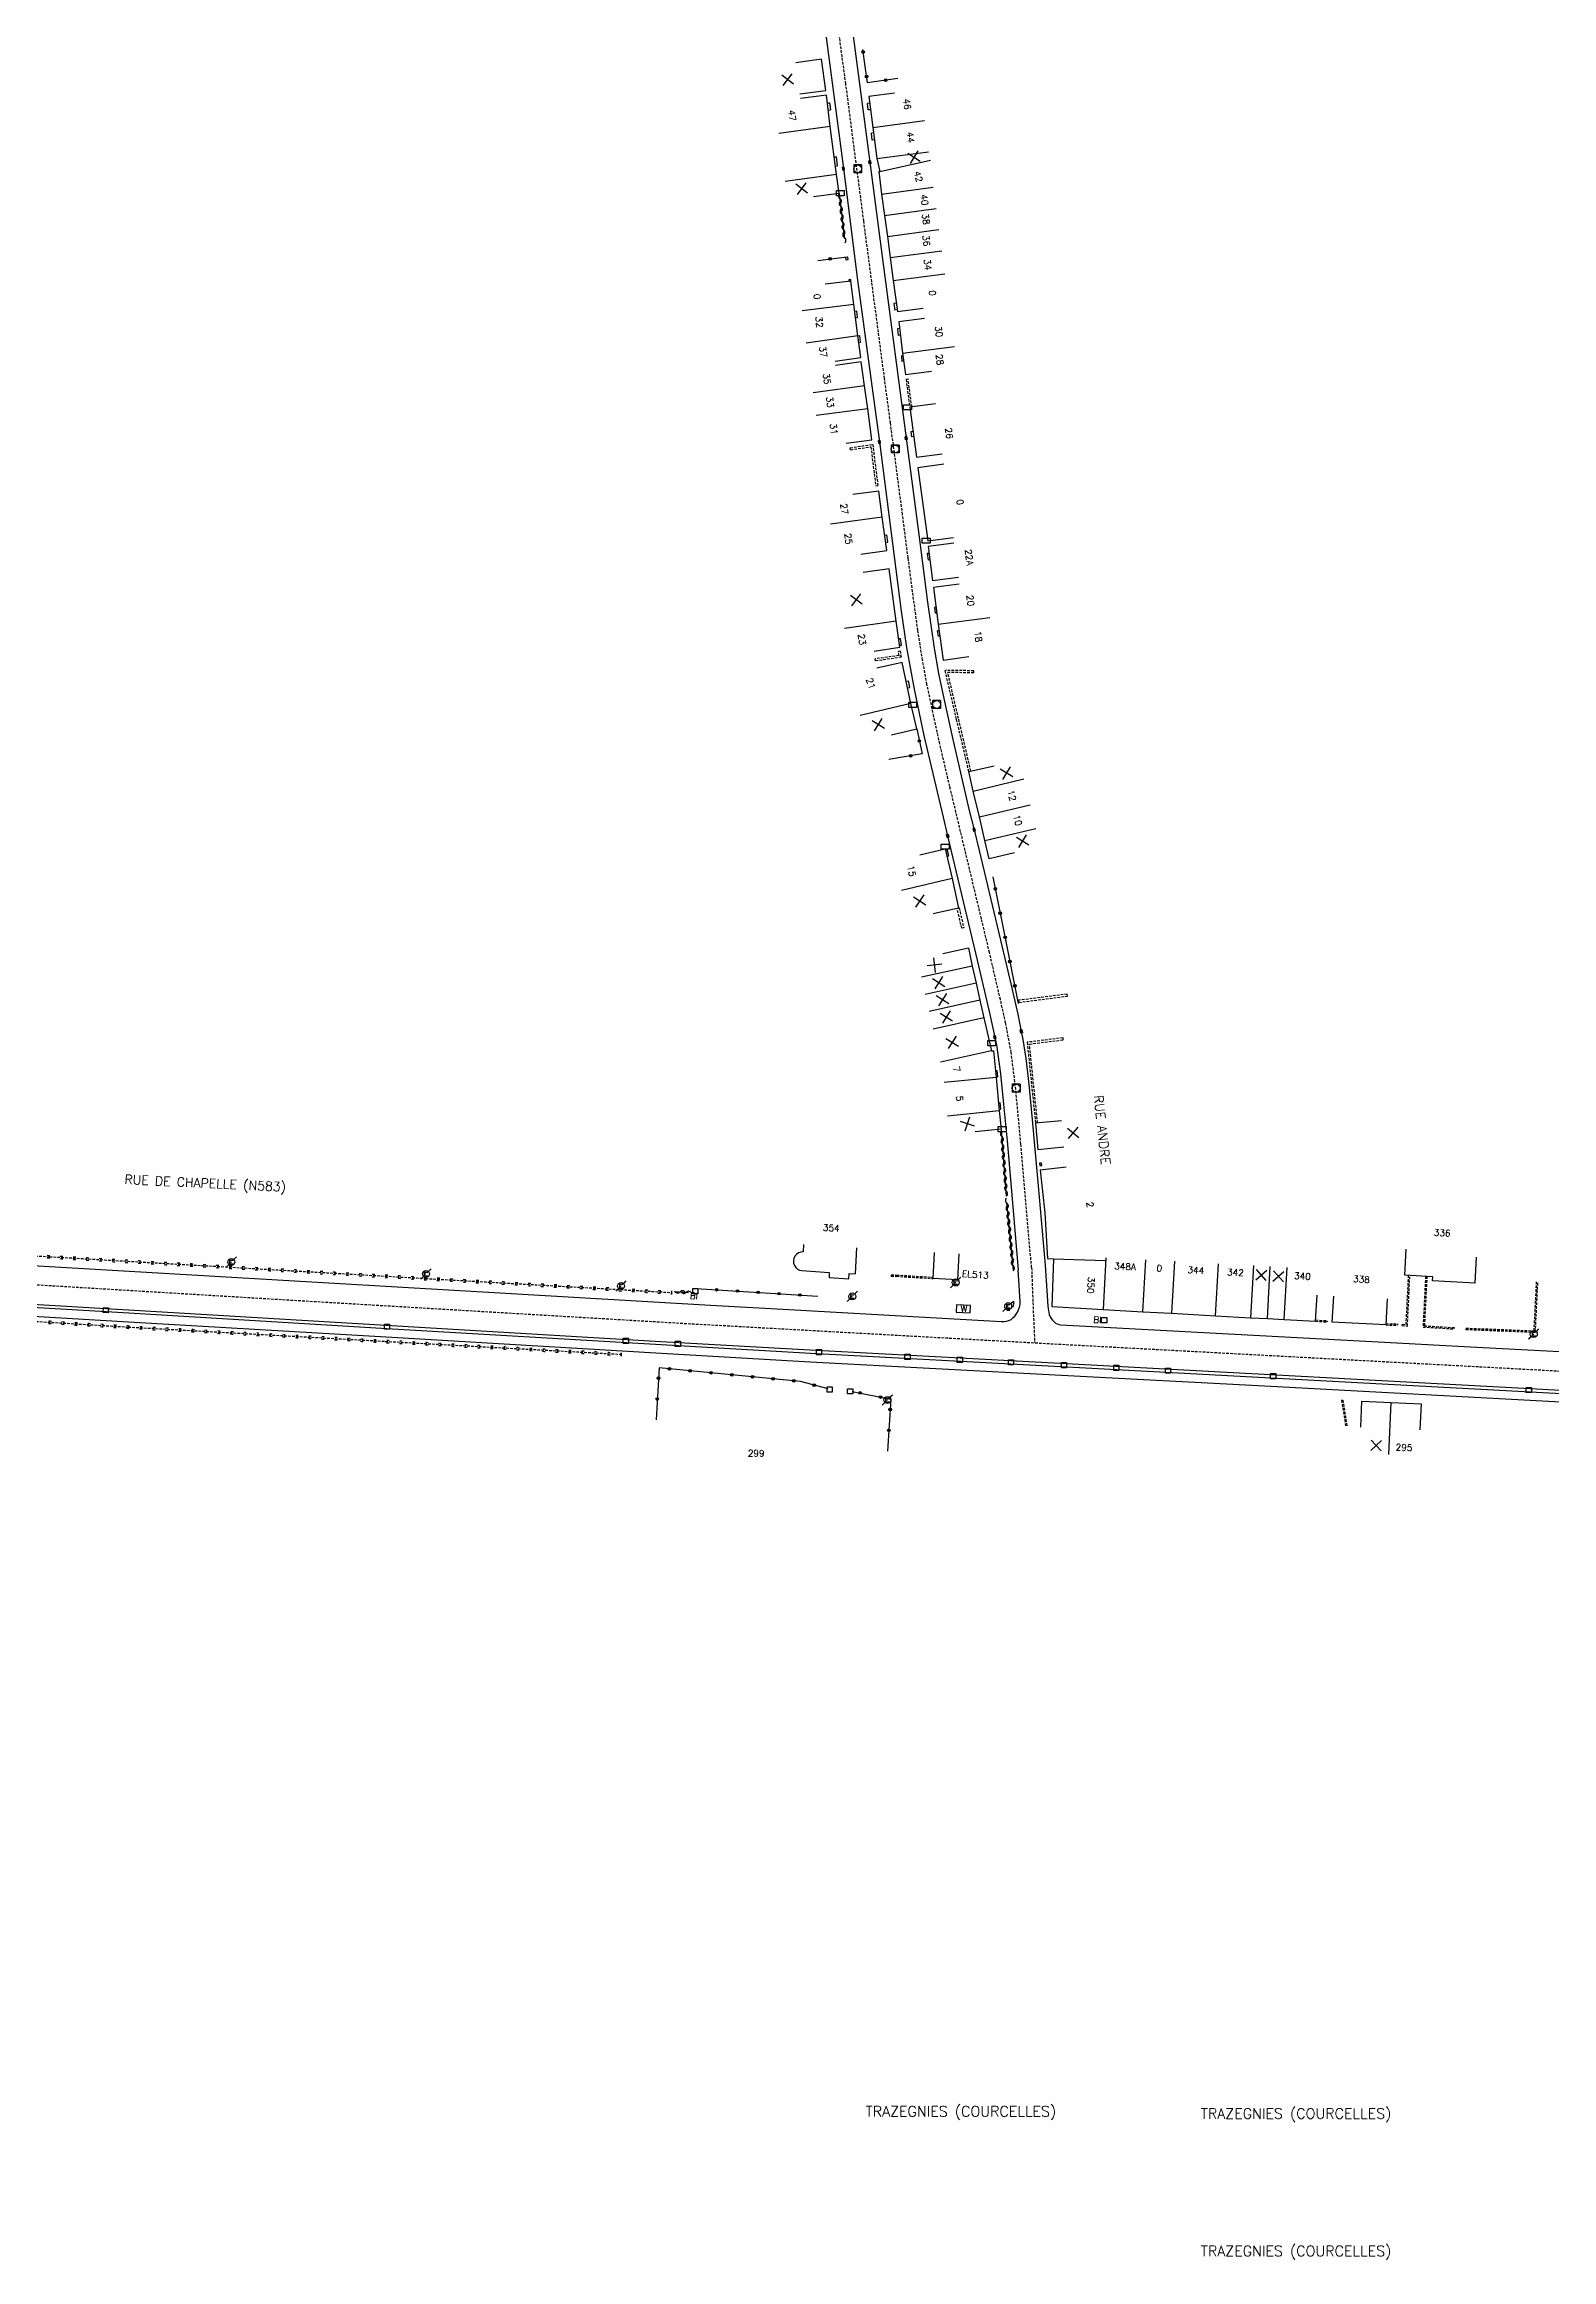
# Model space of a CAD drawing. Header units: millimetres. Extents: x 145000 to 146001, y 128000 to 129000.
# Drawn here: x 145291.9 to 145581.4, y 128235 to 128660.5 of the extents above; entities that cross this region are included whole.
import ezdxf
from ezdxf.enums import TextEntityAlignment as Align

# ---------------------------------------------------------------- set-up
doc = ezdxf.new("R2010")
doc.units = ezdxf.units.MM
doc.linetypes.add('DASHED', pattern=[0.75, 0.5, -0.25])
doc.layers.get('0').update_dxf_attribs({"linetype": 'CONTINUOUS'})
for name, color, linetype in [('W0001', 6, 'DASHED'), ('W0008', 7, 'CONTINUOUS'), ('W0100', 7, 'CONTINUOUS'), ('W0105', 7, 'CONTINUOUS'), ('W0112', 1, 'DASHED'), ('W0220', 5, 'DASHED'), ('W0310', 3, 'CONTINUOUS'), ('W0322', 7, 'CONTINUOUS'), ('W0400', 7, 'CONTINUOUS'), ('W0420', 7, 'CONTINUOUS'), ('W0471', 7, 'CONTINUOUS'), ('W0980', 7, 'CONTINUOUS'), ('W0984', 7, 'CONTINUOUS'), ('W0989', 7, 'CONTINUOUS'), ('W0991', 7, 'CONTINUOUS'), ('W1102', 7, 'CONTINUOUS'), ('W1471', 7, 'CONTINUOUS')]:
    doc.layers.add(name, color=color, linetype=linetype)
doc.styles.get("Standard").update_dxf_attribs({"font": 'romans.shx', "width": 0.85})

# ---------------------------------------------------------------- blocks, each defined once
blk = doc.blocks.new('T471')
for p, q in [((-0.333334, 0.333334), (-0.333334, -0.333334)), ((-0.333334, 0.333334), (0.333334, 0.333334)), ((-0.333334, 0), (0, 0)), ((0.500001, 0.500001), (1.000002, 1.000002)), ((-0.500001, -0.500001), (-1.000002, -1.000002)), ((-0.333334, -0.333334), (0.333334, -0.333334))]:
    blk.add_line(p, q)
blk.add_ellipse((0, 0), major_axis=(0.471405, 0.471405), ratio=1, start_param=5.4977871438, end_param=11.780972451)
blk = doc.blocks.new('t112o')
at = {"color": 0, "linetype": 'Continuous'}
for p, q in [((-0.5, 0.5), (0.5, 0.5)), ((-0.5, -0.5), (-0.5, 0.5)), ((0.5, 0.5), (0.5, -0.5)), ((0.5, -0.5), (-0.5, -0.5))]:
    blk.add_line(p, q, dxfattribs=at)
blk = doc.blocks.new('t322o')
at = {"color": 0, "linetype": 'Continuous'}
for radius in [0.25, 0.15]:
    blk.add_circle((0, 0), radius, dxfattribs=at)
blk = doc.blocks.new('t310o')
at = {"color": 0, "linetype": 'Continuous'}
for centre, start, end in [((-0.5, 0.38), 216.8699, 323.1304), ((0.5, -0.37), 36.8699, 143.1303)]:
    blk.add_arc(centre, 0.625, start, end, dxfattribs=at)
blk = doc.blocks.new('t991o')
at = {"color": 0, "linetype": 'Continuous'}
for p, q in [((-1, 1), (1, -1)), ((-1, -1), (1, 1))]:
    blk.add_line(p, q, dxfattribs=at)
blk = doc.blocks.new('T400')
for p, q in [((-0.15, 0.3), (0.15, 0.3)), ((-0.15, -0.25), (-0.15, 0.3)), ((-0.15, 0.15), (0.15, 0.15)), ((-0.15, 0), (0.15, 0)), ((0.15, 0.3), (0.15, -0.25)), ((-0.15, -0.15), (0.15, -0.15)), ((-0.15, -0.25), (-0.15, -0.3)), ((-0.15, -0.3), (0.15, -0.3)), ((0.15, -0.3), (0.15, -0.25))]:
    blk.add_line(p, q)
blk = doc.blocks.new('T420')
for p, q in [((0.75, 0.75), (-0.75, 0.75)), ((-0.75, 0.75), (-0.75, -0.75)), ((0.75, 0.75), (0.75, -0.75)), ((0.75, -0.75), (-0.75, -0.75))]:
    blk.add_line(p, q)
blk.add_ellipse((0, 0), major_axis=(-0.53, 0.53), ratio=1, start_param=3.926991, end_param=10.210176)
blk = doc.blocks.new('T1471')
at = {"color": 0, "linetype": 'Continuous', "flags": 128}
blk.add_lwpolyline([(-0.75, -0.5), (-0.75, 0.5), (0.75, 0.5), (0.75, -0.5), (-0.75, -0.5)], dxfattribs=at)

msp = doc.modelspace()

# ---------------------------------------------------------------- linework, layer by layer
at = {"layer": 'W0001'}
msp.add_lwpolyline([(145481.48, 128425.59), (145479.42, 128449.3), (145478.45, 128459.79), (145477.57, 128466.91), (145476.5, 128472.56), (145475.49, 128477.04), (145473.4, 128486.08), (145471.85, 128492.58), (145465.77, 128517.99), (145463.86, 128526.17), (145462.7, 128531.45), (145461.39, 128537.61), (145460.54, 128542.25), (145459.63, 128547.96), (145457.77, 128561.9), (145456.7, 128570.21), (145454.38, 128587.8), (145453.24, 128596.34), (145449.25, 128626.6), (145445.8, 128652.94), (145443.55, 128669.67)], dxfattribs=at)
at = {"layer": 'W0001', "flags": 128}
for points in [[(145000, 128439.55), (145124.02, 128431.98), (145141.35, 128431.27), (145338.76, 128419.37), (145415.07, 128414.85), (145487.03, 128410.86), (145592.93, 128405.18), (145656.2, 128401.76), (145733.6, 128398.65), (145752.51, 128397.95), (145780.87, 128396.45), (145800.4, 128395.42), (145826.87, 128394.02), (145839.65, 128393.27)], [(145481.48, 128425.59), (145481.82, 128416.78), (145482.08, 128411.13), (145482.08, 128411.13)]]:
    msp.add_lwpolyline(points, dxfattribs=at)
at = {"layer": 'W0008'}
for points in [[(145446.19, 128669.96), (145449.11, 128647.58), (145450.4, 128637.86), (145452.98, 128618.28), (145457.39, 128584.88), (145459.9, 128565.85), (145461.49, 128553.41), (145462.75, 128544.56), (145463.58, 128539.71), (145464.61, 128534.87), (145466.34, 128527), (145469.46, 128513.64), (145470.44, 128509.67), (145471.39, 128505.68), (145475.21, 128489.79), (145477.48, 128480.08), (145478.82, 128474.26), (145479.51, 128470.95), (145479.82, 128469.37), (145480.4, 128465.74), (145480.98, 128460.79), (145481.6, 128453.99), (145482.12, 128448.31), (145482.75, 128441.26), (145484.07, 128426.04)], [(145441.58, 128665.24), (145445.33, 128636.66), (145448.08, 128615.22), (145450.98, 128593.53), (145452.25, 128584.16), (145454.41, 128567.66), (145456.43, 128551.63), (145457.49, 128544.64), (145458.93, 128536.7), (145460.81, 128527.79), (145464.48, 128512.06), (145465.36, 128508.48), (145471.06, 128484.64), (145473.34, 128474.76), (145474.42, 128469.85), (145474.73, 128468.34), (145475.51, 128462.76), (145476.12, 128456.95), (145476.77, 128449.9), (145477.53, 128441.04), (145478.89, 128425.14)]]:
    msp.add_lwpolyline(points, dxfattribs=at)
at = {"layer": 'W0008', "flags": 128}
for points in [[(145000, 128443.59), (145006.58, 128443.22), (145062.77, 128440.08), (145078.22, 128438.97), (145097.28, 128437.62), (145117.98, 128436.12), (145128.83, 128435.43), (145217.32, 128430.25), (145292.85, 128425.78), (145369.47, 128421.3), (145419.85, 128418.35), (145436.03, 128417.45), (145475.71, 128415.22, 0.1465), (145477.54, 128415.61, 0.1308), (145478.75, 128417.02, 0.1469), (145479.31, 128419.04), (145478.89, 128425.14), (145478.89, 128425.14)], [(145730.17, 128389.89, 0.0465), (145729.73, 128391.61, 0.1306), (145728.62, 128393.22, 0.0892), (145726.81, 128394.03), (145712.15, 128394.88), (145658.09, 128397.89), (145636.62, 128399.08), (145584.34, 128401.89), (145486.95, 128407.14), (145438.96, 128409.71), (145410.29, 128411.35), (145357.47, 128414.48), (145308.05, 128417.43), (145195.13, 128424.09), (145150.18, 128426.72, 0.2063), (145147.55, 128425.31, 0.0953), (145145.78, 128422.92, 0.0891), (145145.12, 128419.28, 0.0232), (145145.09, 128415.29, 0.0222), (145145.78, 128408.45), (145145.78, 128408.45)], [(145484.07, 128426.04), (145484.62, 128418.15, 0.0621), (145484.89, 128416.54, 0.1337), (145485.79, 128415.15, 0.1642), (145487.11, 128414.57), (145516.96, 128412.99), (145549.24, 128411.27), (145564.53, 128410.44), (145621.98, 128407.39), (145654.31, 128405.63), (145674.81, 128404.47), (145720.09, 128402.51, 0.0038), (145724.72, 128402.17, 0.1271), (145729.11, 128402.96, 0.1287), (145731.06, 128404.63, 0.1231), (145731.87, 128407.33), (145733.28, 128424.48), (145733.28, 128424.48)]]:
    msp.add_lwpolyline(points, format="xyb", dxfattribs=at)
for points in [[(145729.73, 128391.61), (145711.79, 128392.6), (145658.13, 128395.65), (145636.22, 128396.86), (145584.34, 128399.66), (145527.44, 128402.74), (145487.24, 128404.86), (145438.96, 128407.41), (145410.42, 128409.09), (145357.5, 128412.23), (145308.03, 128415.12), (145194.87, 128421.81), (145146.89, 128424.66), (145146.89, 128424.66)], [(145148.9, 128426.3), (145195.02, 128423.57), (145308.08, 128416.88), (145357.66, 128413.9), (145410.37, 128410.81), (145439.05, 128409.16), (145487.07, 128406.58), (145584.41, 128401.35), (145636.42, 128398.59), (145658.11, 128397.38), (145728.62, 128393.22), (145728.62, 128393.22)]]:
    msp.add_lwpolyline(points, dxfattribs=at)
at = {"layer": 'W0100'}
for points in [[(145437, 128651.02), (145441.95, 128651.68), (145441.16, 128657.64), (145436.2, 128656.98)], [(145439.58, 128631.28), (145444.53, 128631.96), (145444.04, 128635.53), (145442.83, 128644.71), (145442.07, 128650.74), (145437.11, 128650.12)], [(145455.18, 128651.15), (145450.22, 128650.5), (145450.99, 128644.57), (145451.79, 128638.56), (145452.34, 128636.08), (145452.12, 128636.09), (145452.69, 128631.77), (145453.23, 128627.66), (145453.78, 128623.62), (145454.31, 128619.56), (145454.89, 128615.16), (145455.7, 128609.19), (145460.65, 128609.86)], [(145443.74, 128599.66), (145448.69, 128600.37), (145448.1, 128604.52), (145447.36, 128610.55), (145446.8, 128615.05), (145441.84, 128614.44)], [(145460.94, 128607.85), (145455.98, 128607.23), (145456.72, 128601.22), (145457.29, 128597.09), (145462.24, 128597.76)], [(145445.86, 128583.89), (145450.82, 128584.55), (145450.01, 128590.54), (145449.42, 128594.93), (145448.78, 128599.55), (145443.83, 128598.86)], [(145463.05, 128591.46), (145458.09, 128590.81), (145459.35, 128581.23), (145464.3, 128581.88)], [(145464.61, 128579.87), (145459.65, 128579.2), (145461.54, 128565.13), (145466.5, 128565.79)], [(145448.71, 128562.6), (145453.67, 128563.27), (145452.8, 128569.72), (145452.13, 128574.71), (145447.17, 128574.04)], [(145466.58, 128564.72), (145461.62, 128564.08), (145462.47, 128557.53), (145467.43, 128558.17)], [(145451.26, 128543.98), (145456.21, 128544.71), (145455.46, 128549.76), (145454.12, 128559.77), (145449.17, 128559.1)], [(145467.6, 128556.84), (145462.64, 128556.19), (145463.57, 128549.13), (145464.5, 128542.26), (145469.46, 128542.93)], [(145454.57, 128527.88), (145459.43, 128529.03), (145458.29, 128533.89), (145456.65, 128541.76), (145451.75, 128540.73)], [(145478.22, 128505.24), (145473.35, 128504.11), (145472.53, 128507.63), (145471.47, 128512.15), (145470.29, 128517.1), (145469.43, 128520.84), (145474.3, 128521.97)], [(145459.99, 128504.86), (145464.86, 128506.03), (145466.23, 128500.3), (145467.44, 128494.58), (145462.55, 128493.54)], [(145464.45, 128485.89), (145469.34, 128486.96), (145470.1, 128483.47), (145470.83, 128480.23), (145471.57, 128476.96), (145472.34, 128473.52), (145473.76, 128467.21), (145474.15, 128467.22), (145474.65, 128462.1), (145475.28, 128455.66), (145475.62, 128452.17), (145470.65, 128451.68)], [(145487.22, 128453.78), (145482.24, 128453.32), (145482.71, 128448.28), (145487.69, 128448.74)], [(145488.13, 128444.86), (145483.16, 128444.32), (145484.04, 128436.1), (145484.55, 128427.3), (145485.67, 128427.29), (145485.34, 128418.12)]]:
    msp.add_lwpolyline(points, dxfattribs=at)
at = {"layer": 'W0100', "flags": 128}
msp.add_lwpolyline([(145437.7, 128430), (145437.61, 128428.61, 0.565), (145435.94, 128425.95, 0.2474), (145437.36, 128425.01), (145442.62, 128424.65), (145442.61, 128423.65), (145446.38, 128423.42), (145446.44, 128424.46), (145447.65, 128424.39), (145447.9, 128429.39), (145447.9, 128429.39)], format="xyb", dxfattribs=at)
for points in [[(145467.52, 128428.2), (145467.23, 128423.21), (145462.55, 128423.48), (145462.84, 128428.47), (145462.84, 128428.47)], [(145566.89, 128427.59), (145566.63, 128422.6), (145558.49, 128423.01), (145558.54, 128423.83), (145553.15, 128424.11), (145553.41, 128429.1), (145553.41, 128429.1)], [(145485.34, 128418.12), (145495.2, 128417.5), (145502.83, 128417.11), (145508.34, 128416.82), (145516.79, 128416.34), (145523.53, 128415.96), (145526.76, 128415.78), (145530, 128415.63), (145536.03, 128415.28), (145536.3, 128420.27), (145536.3, 128420.27)], [(145549.78, 128419.55), (145549.5, 128414.56), (145539.24, 128415.12), (145539.51, 128420.12), (145539.51, 128420.12)], [(145467.01, 128417.02), (145469.69, 128416.9), (145469.74, 128418.32), (145467.06, 128418.45), (145467.01, 128417.02), (145467.01, 128417.02)], [(145476.7, 128417.38), (145477.23, 128417.35), (145477.27, 128417.66), (145476.73, 128417.68), (145476.7, 128417.38), (145476.7, 128417.38)], [(145544.7, 128394.9), (145544.92, 128399.9), (145550.54, 128399.66), (145556.27, 128399.39), (145556.05, 128394.39), (145556.05, 128394.39)]]:
    msp.add_lwpolyline(points, dxfattribs=at)
at = {"layer": 'W0105'}
for p, q in [((145442.26, 128649.25), (145442.67, 128649.3)), ((145442.43, 128647.89), (145442.85, 128647.94)), ((145442.67, 128649.3), (145442.85, 128647.94)), ((145450.39, 128649.21), (145449.98, 128649.16)), ((145450.12, 128647.91), (145449.98, 128649.16)), ((145450.55, 128647.96), (145450.12, 128647.91)), ((145451.13, 128643.5), (145450.74, 128643.45)), ((145450.89, 128642.1), (145450.74, 128643.45)), ((145451.31, 128642.15), (145450.89, 128642.1)), ((145443.6, 128638.88), (145443.99, 128638.94)), ((145443.83, 128637.13), (145444.2, 128637.18)), ((145444.2, 128637.18), (145443.99, 128638.94)), ((145447.51, 128609.27), (145447.92, 128609.32)), ((145447.67, 128608), (145448.08, 128608.05)), ((145448.08, 128608.05), (145447.92, 128609.32)), ((145455.48, 128610.79), (145455.05, 128610.73)), ((145455.05, 128610.73), (145455.24, 128609.45)), ((145455.65, 128609.5), (145455.24, 128609.45)), ((145448.1, 128604.52), (145448.49, 128604.58)), ((145448.28, 128603.26), (145448.64, 128603.31)), ((145448.64, 128603.31), (145448.49, 128604.58)), ((145456.14, 128605.93), (145455.7, 128605.88)), ((145455.7, 128605.88), (145455.86, 128604.62)), ((145456.3, 128604.67), (145455.86, 128604.62)), ((145456.79, 128600.7), (145456.47, 128600.66)), ((145456.47, 128600.66), (145456.57, 128599.59)), ((145456.94, 128599.64), (145456.57, 128599.59)), ((145458.7, 128586.16), (145458.32, 128586.11)), ((145458.32, 128586.11), (145458.43, 128585.12)), ((145458.83, 128585.17), (145458.43, 128585.12)), ((145453.27, 128566.24), (145453.71, 128566.3)), ((145453.45, 128564.86), (145453.87, 128564.91)), ((145453.87, 128564.91), (145453.71, 128566.3)), ((145461.79, 128562.75), (145461.41, 128562.7)), ((145461.41, 128562.7), (145461.65, 128561.47)), ((145461.95, 128561.51), (145461.65, 128561.47)), ((145463.13, 128552.46), (145462.9, 128552.43)), ((145463.01, 128551.24), (145462.9, 128552.43)), ((145463.29, 128551.28), (145463.01, 128551.24)), ((145463.74, 128547.9), (145463.44, 128547.86)), ((145463.6, 128546.82), (145463.44, 128547.86)), ((145455.96, 128546.37), (145456.32, 128546.42)), ((145456.15, 128545.09), (145456.49, 128545.13)), ((145456.49, 128545.13), (145456.32, 128546.42)), ((145463.88, 128546.86), (145463.6, 128546.82)), ((145457.39, 128538.18), (145457.83, 128538.27)), ((145457.66, 128536.92), (145458.1, 128537.01)), ((145458.1, 128537.01), (145457.83, 128538.27)), ((145464.91, 128505.81), (145465.28, 128505.9)), ((145465.61, 128504.67), (145465.28, 128505.9)), ((145465.2, 128504.57), (145465.61, 128504.67)), ((145474.52, 128463.41), (145474.85, 128463.44)), ((145474.97, 128462.24), (145474.85, 128463.44)), ((145474.64, 128462.2), (145474.97, 128462.24)), ((145475.12, 128457.25), (145475.44, 128457.28)), ((145475.25, 128455.94), (145475.58, 128455.98)), ((145475.58, 128455.98), (145475.44, 128457.28))]:
    msp.add_line(p, q, dxfattribs=at)
at = {"layer": 'W0112'}
for p, q in [((145446.17, 128619.63), (145445.77, 128619.58)), ((145446.23, 128619.16), (145446.17, 128619.63)), ((145446.77, 128615.32), (145446.38, 128615.28)), ((145446.8, 128615.05), (145446.77, 128615.32)), ((145457.37, 128596.13), (145458.09, 128590.81)), ((145446.64, 128583.04), (145450.97, 128583.67)), ((145446.7, 128582.65), (145446.64, 128583.04)), ((145446.7, 128582.65), (145450.62, 128583.21)), ((145450.62, 128583.21), (145451.55, 128575.75)), ((145450.97, 128583.67), (145451.95, 128575.8)), ((145451.55, 128575.75), (145451.95, 128575.8)), ((145456.29, 128543.95), (145455.9, 128543.89)), ((145456.02, 128543.13), (145455.9, 128543.89)), ((145456.47, 128542.8), (145456.29, 128543.95)), ((145456.02, 128543.13), (145451.46, 128542.49)), ((145451.52, 128542.09), (145451.46, 128542.49)), ((145456.47, 128542.8), (145451.52, 128542.09)), ((145464.87, 128540.26), (145465.06, 128540.29)), ((145470.37, 128540.2), (145465.06, 128540.29)), ((145470.36, 128539.8), (145465.37, 128539.88)), ((145470.36, 128539.8), (145470.37, 128540.2)), ((145468.06, 128490.76), (145467.2, 128494.53)), ((145467.43, 128494.64), (145467.58, 128494.67)), ((145467.58, 128494.67), (145468.45, 128490.85)), ((145468.45, 128490.85), (145468.06, 128490.76)), ((145479.03, 128476.52), (145488.36, 128477.71)), ((145488.36, 128477.71), (145488.31, 128478.11)), ((145487.53, 128469.71), (145480.64, 128468.85)), ((145480.64, 128468.85), (145482.24, 128453.32)), ((145482.64, 128453.36), (145481.07, 128468.51)), ((145483, 128445.62), (145483.04, 128445.16)), ((145483.04, 128445.16), (145483.44, 128445.21)), ((145454.54, 128423.96), (145454.56, 128424.2)), ((145454.56, 128424.2), (145455.55, 128424.15)), ((145454.54, 128423.96), (145455.54, 128423.9)), ((145455.54, 128423.9), (145462.55, 128423.48)), ((145455.55, 128424.15), (145462.56, 128423.73)), ((145462.55, 128423.48), (145462.55, 128423.48)), ((145553.41, 128414.62), (145553.89, 128424.07)), ((145553.65, 128414.34), (145554.14, 128424.06)), ((145557.15, 128423.9), (145556.66, 128414.16)), ((145557.4, 128423.89), (145556.92, 128414.39)), ((145577.99, 128413.42), (145578.47, 128422.83)), ((145578.23, 128413.16), (145578.72, 128422.82)), ((145536.03, 128415.28), (145538.28, 128415.13)), ((145536.04, 128415.53), (145538.3, 128415.38)), ((145538.28, 128415.13), (145538.3, 128415.38)), ((145549.5, 128414.56), (145551.73, 128414.5)), ((145549.52, 128414.81), (145551.74, 128414.75)), ((145551.74, 128414.75), (145551.73, 128414.5)), ((145552.65, 128414.7), (145552.62, 128414.45)), ((145552.62, 128414.45), (145553.65, 128414.34)), ((145552.65, 128414.7), (145553.41, 128414.62)), ((145556.66, 128414.16), (145562.66, 128413.8)), ((145556.92, 128414.39), (145562.68, 128414.05)), ((145562.66, 128413.8), (145562.68, 128414.05)), ((145564.92, 128413.96), (145564.91, 128413.71)), ((145564.91, 128413.71), (145578.23, 128413.16)), ((145564.92, 128413.96), (145577.99, 128413.42)), ((145541.01, 128400.1), (145541.25, 128400.14)), ((145541.01, 128400.1), (145541.8, 128395.16)), ((145541.25, 128400.14), (145542.05, 128395.2))]:
    msp.add_line(p, q, dxfattribs=at)
for points in [[(145445.77, 128619.58), (145445.83, 128619.11), (145446.23, 128619.16)], [(145446.38, 128615.28), (145446.41, 128615.01), (145446.8, 128615.05)], [(145458.49, 128590.86), (145457.76, 128596.18), (145457.37, 128596.13)], [(145469.43, 128520.84), (145467.07, 128530.92), (145464.87, 128540.25)], [(145469.82, 128520.93), (145467.46, 128531.01), (145465.37, 128539.88)], [(145488.31, 128478.11), (145478.98, 128476.92), (145479.03, 128476.52)], [(145481.07, 128468.51), (145487.58, 128469.32), (145487.53, 128469.71)], [(145483.44, 128445.21), (145483.39, 128445.66), (145483, 128445.62)]]:
    msp.add_lwpolyline(points, dxfattribs=at)
at = {"layer": 'W0220'}
for p, q in [((145218.26, 128432.05), (145292.89, 128427.67)), ((145292.42, 128427.45), (145292.67, 128427.43)), ((145292.45, 128427.95), (145292.7, 128427.93)), ((145292.67, 128427.43), (145292.88, 128427.42)), ((145292.7, 128427.93), (145292.91, 128427.92)), ((145292.88, 128427.42), (145292.92, 128427.42)), ((145292.89, 128427.67), (145365.09, 128423.49)), ((145292.91, 128427.92), (145292.95, 128427.92)), ((145294.92, 128427.3), (145295.17, 128427.29)), ((145294.94, 128427.8), (145295.19, 128427.79)), ((145295.17, 128427.29), (145295.41, 128427.27)), ((145295.19, 128427.79), (145295.44, 128427.77)), ((145297.41, 128427.16), (145297.66, 128427.14)), ((145297.44, 128427.66), (145297.69, 128427.64)), ((145297.66, 128427.14), (145297.91, 128427.13)), ((145297.69, 128427.64), (145297.94, 128427.63)), ((145299.91, 128427.01), (145300.16, 128427)), ((145299.94, 128427.51), (145300.19, 128427.5)), ((145300.16, 128427), (145300.41, 128426.98)), ((145300.19, 128427.5), (145300.44, 128427.48)), ((145302.4, 128426.87), (145302.65, 128426.85)), ((145302.43, 128427.37), (145302.68, 128427.35)), ((145302.65, 128426.85), (145302.9, 128426.84)), ((145302.68, 128427.35), (145302.93, 128427.34)), ((145304.9, 128426.72), (145305.15, 128426.71)), ((145304.93, 128427.22), (145305.18, 128427.21)), ((145305.15, 128426.71), (145305.4, 128426.69)), ((145305.18, 128427.21), (145305.43, 128427.19)), ((145307.39, 128426.58), (145307.64, 128426.56)), ((145307.42, 128427.08), (145307.67, 128427.06)), ((145307.64, 128426.56), (145307.89, 128426.55)), ((145307.67, 128427.06), (145307.92, 128427.05)), ((145309.89, 128426.43), (145310.14, 128426.42)), ((145309.92, 128426.93), (145310.17, 128426.92)), ((145310.14, 128426.42), (145310.39, 128426.4)), ((145310.17, 128426.92), (145310.42, 128426.9)), ((145312.39, 128426.29), (145312.64, 128426.27)), ((145312.42, 128426.79), (145312.66, 128426.77)), ((145312.64, 128426.27), (145312.89, 128426.26)), ((145312.66, 128426.77), (145312.91, 128426.76)), ((145314.88, 128426.14), (145315.13, 128426.13)), ((145314.91, 128426.64), (145315.16, 128426.63)), ((145315.13, 128426.13), (145315.38, 128426.12)), ((145315.16, 128426.63), (145315.41, 128426.61)), ((145317.38, 128426), (145317.63, 128425.99)), ((145317.41, 128426.5), (145317.66, 128426.48)), ((145317.63, 128425.99), (145317.88, 128425.97)), ((145317.66, 128426.48), (145317.91, 128426.47)), ((145319.87, 128425.86), (145320.12, 128425.84)), ((145319.9, 128426.35), (145320.15, 128426.34)), ((145320.12, 128425.84), (145320.37, 128425.83)), ((145320.15, 128426.34), (145320.4, 128426.33)), ((145322.37, 128425.71), (145322.62, 128425.7)), ((145322.4, 128426.21), (145322.65, 128426.2)), ((145322.62, 128425.7), (145322.87, 128425.68)), ((145322.65, 128426.2), (145322.9, 128426.18)), ((145324.87, 128425.57), (145325.11, 128425.55)), ((145324.89, 128426.07), (145325.14, 128426.05)), ((145325.11, 128425.55), (145325.36, 128425.54)), ((145325.14, 128426.05), (145325.39, 128426.04)), ((145327.36, 128425.42), (145327.61, 128425.41)), ((145327.39, 128425.92), (145327.64, 128425.91)), ((145327.61, 128425.41), (145327.86, 128425.39)), ((145327.64, 128425.91), (145327.89, 128425.89)), ((145329.86, 128425.28), (145330.11, 128425.26)), ((145329.89, 128425.78), (145330.14, 128425.76)), ((145330.11, 128425.26), (145330.36, 128425.25)), ((145330.14, 128425.76), (145330.39, 128425.75)), ((145332.35, 128425.13), (145332.6, 128425.12)), ((145332.38, 128425.63), (145332.63, 128425.62)), ((145332.6, 128425.12), (145332.85, 128425.1)), ((145332.63, 128425.62), (145332.88, 128425.6)), ((145334.85, 128424.99), (145335.1, 128424.97)), ((145334.88, 128425.49), (145335.13, 128425.47)), ((145335.1, 128424.97), (145335.35, 128424.96)), ((145335.13, 128425.47), (145335.38, 128425.46)), ((145337.34, 128424.84), (145337.59, 128424.83)), ((145337.37, 128425.34), (145337.62, 128425.33)), ((145337.59, 128424.83), (145337.84, 128424.81)), ((145337.62, 128425.33), (145337.87, 128425.31)), ((145339.84, 128424.7), (145340.09, 128424.68)), ((145339.87, 128425.2), (145340.12, 128425.18)), ((145340.09, 128424.68), (145340.34, 128424.67)), ((145340.12, 128425.18), (145340.37, 128425.17)), ((145342.34, 128424.55), (145342.59, 128424.54)), ((145342.36, 128425.05), (145342.61, 128425.04)), ((145342.59, 128424.54), (145342.84, 128424.52)), ((145342.61, 128425.04), (145342.86, 128425.02)), ((145344.83, 128424.41), (145345.08, 128424.39)), ((145344.86, 128424.91), (145345.11, 128424.89)), ((145345.08, 128424.39), (145345.33, 128424.38)), ((145345.11, 128424.89), (145345.36, 128424.88)), ((145347.33, 128424.26), (145347.58, 128424.25)), ((145347.36, 128424.76), (145347.61, 128424.75)), ((145347.58, 128424.25), (145347.83, 128424.24)), ((145347.61, 128424.75), (145347.86, 128424.73)), ((145349.85, 128424.62), (145350.1, 128424.6)), ((145350.1, 128424.6), (145350.35, 128424.59)), ((145352.35, 128424.47), (145352.6, 128424.46)), ((145352.6, 128424.46), (145352.85, 128424.45)), ((145354.84, 128424.33), (145355.09, 128424.32)), ((145355.09, 128424.32), (145355.34, 128424.3)), ((145357.34, 128424.19), (145357.59, 128424.17)), ((145357.59, 128424.17), (145357.84, 128424.16)), ((145308, 128414.1), (145191.06, 128421.21)), ((145349.82, 128424.12), (145350.07, 128424.11)), ((145350.07, 128424.11), (145350.32, 128424.09)), ((145352.32, 128423.98), (145352.57, 128423.96)), ((145352.57, 128423.96), (145352.82, 128423.95)), ((145354.82, 128423.83), (145355.06, 128423.82)), ((145355.06, 128423.82), (145355.31, 128423.8)), ((145357.31, 128423.69), (145357.56, 128423.67)), ((145357.56, 128423.67), (145357.81, 128423.66)), ((145359.81, 128423.54), (145360.06, 128423.53)), ((145359.84, 128424.04), (145360.09, 128424.03)), ((145360.06, 128423.53), (145360.31, 128423.51)), ((145360.09, 128424.03), (145360.33, 128424.01)), ((145362.3, 128423.4), (145362.55, 128423.38)), ((145362.33, 128423.9), (145362.58, 128423.88)), ((145362.55, 128423.38), (145362.8, 128423.37)), ((145362.58, 128423.88), (145362.83, 128423.87)), ((145364.8, 128423.25), (145365.05, 128423.24)), ((145364.83, 128423.75), (145365.08, 128423.74)), ((145365.05, 128423.24), (145365.07, 128423.24)), ((145365.07, 128423.24), (145365.3, 128423.22)), ((145365.08, 128423.74), (145365.1, 128423.74)), ((145365.09, 128423.49), (145412.44, 128420.78)), ((145365.1, 128423.74), (145365.33, 128423.72)), ((145367.29, 128423.11), (145367.54, 128423.1)), ((145367.32, 128423.61), (145367.57, 128423.59)), ((145367.54, 128423.1), (145367.79, 128423.08)), ((145367.57, 128423.59), (145367.82, 128423.58)), ((145369.79, 128422.97), (145370.04, 128422.95)), ((145369.82, 128423.47), (145370.07, 128423.45)), ((145370.04, 128422.95), (145370.29, 128422.94)), ((145370.07, 128423.45), (145370.32, 128423.44)), ((145372.29, 128422.82), (145372.54, 128422.81)), ((145372.31, 128423.32), (145372.56, 128423.31)), ((145372.54, 128422.81), (145372.79, 128422.8)), ((145372.56, 128423.31), (145372.81, 128423.3)), ((145374.78, 128422.68), (145375.03, 128422.67)), ((145374.81, 128423.18), (145375.06, 128423.17)), ((145375.03, 128422.67), (145375.28, 128422.65)), ((145375.06, 128423.17), (145375.31, 128423.15)), ((145377.28, 128422.54), (145377.53, 128422.52)), ((145377.31, 128423.04), (145377.56, 128423.02)), ((145377.53, 128422.52), (145377.78, 128422.51)), ((145377.56, 128423.02), (145377.81, 128423.01)), ((145379.77, 128422.4), (145380.02, 128422.38)), ((145379.8, 128422.9), (145380.05, 128422.88)), ((145380.02, 128422.38), (145380.27, 128422.37)), ((145380.05, 128422.88), (145380.3, 128422.87)), ((145382.27, 128422.25), (145382.52, 128422.24)), ((145382.3, 128422.75), (145382.55, 128422.74)), ((145382.52, 128422.24), (145382.77, 128422.23)), ((145382.55, 128422.74), (145382.8, 128422.72)), ((145384.77, 128422.11), (145385.02, 128422.1)), ((145384.79, 128422.61), (145385.04, 128422.6)), ((145385.02, 128422.1), (145385.27, 128422.08)), ((145385.04, 128422.6), (145385.29, 128422.58)), ((145387.26, 128421.97), (145387.51, 128421.95)), ((145387.29, 128422.47), (145387.54, 128422.45)), ((145387.51, 128421.95), (145387.76, 128421.94)), ((145387.54, 128422.45), (145387.79, 128422.44)), ((145389.76, 128421.83), (145390.01, 128421.81)), ((145389.79, 128422.33), (145390.04, 128422.31)), ((145390.01, 128421.81), (145390.26, 128421.8)), ((145390.04, 128422.31), (145390.29, 128422.3)), ((145392.25, 128421.68), (145392.5, 128421.67)), ((145392.28, 128422.18), (145392.53, 128422.17)), ((145392.5, 128421.67), (145392.75, 128421.66)), ((145392.53, 128422.17), (145392.78, 128422.15)), ((145394.75, 128421.54), (145395, 128421.53)), ((145394.78, 128422.04), (145395.03, 128422.03)), ((145395, 128421.53), (145395.25, 128421.51)), ((145395.03, 128422.03), (145395.28, 128422.01)), ((145397.25, 128421.4), (145397.5, 128421.38)), ((145397.27, 128421.9), (145397.52, 128421.88)), ((145397.5, 128421.38), (145397.74, 128421.37)), ((145397.52, 128421.88), (145397.77, 128421.87)), ((145399.74, 128421.26), (145399.99, 128421.24)), ((145399.77, 128421.76), (145400.02, 128421.74)), ((145399.99, 128421.24), (145400.24, 128421.23)), ((145400.02, 128421.74), (145400.27, 128421.73)), ((145402.24, 128421.11), (145402.49, 128421.1)), ((145402.27, 128421.61), (145402.52, 128421.6)), ((145402.49, 128421.1), (145402.74, 128421.08)), ((145402.52, 128421.6), (145402.77, 128421.58)), ((145404.73, 128420.97), (145404.98, 128420.96)), ((145404.76, 128421.47), (145405.01, 128421.46)), ((145404.98, 128420.96), (145405.23, 128420.94)), ((145405.01, 128421.46), (145405.26, 128421.44)), ((145407.23, 128420.83), (145407.48, 128420.81)), ((145407.26, 128421.33), (145407.51, 128421.31)), ((145407.48, 128420.81), (145407.73, 128420.8)), ((145407.51, 128421.31), (145407.76, 128421.3)), ((145409.73, 128420.69), (145409.97, 128420.67)), ((145409.75, 128421.18), (145410, 128421.17)), ((145409.97, 128420.67), (145410.22, 128420.66)), ((145410, 128421.17), (145410.25, 128421.16)), ((145412.22, 128420.54), (145412.43, 128420.53)), ((145412.25, 128421.04), (145412.45, 128421.03)), ((145292.96, 128414.77), (145292.71, 128414.78)), ((145292.99, 128415.27), (145292.74, 128415.28)), ((145293.21, 128414.75), (145292.96, 128414.77)), ((145293.24, 128415.25), (145292.99, 128415.27)), ((145295.45, 128414.62), (145295.2, 128414.63)), ((145295.48, 128415.12), (145295.23, 128415.13)), ((145295.7, 128414.6), (145295.45, 128414.62)), ((145295.73, 128415.1), (145295.48, 128415.12)), ((145297.95, 128414.46), (145297.7, 128414.48)), ((145297.98, 128414.96), (145297.73, 128414.98)), ((145298.2, 128414.45), (145297.95, 128414.46)), ((145298.23, 128414.95), (145297.98, 128414.96)), ((145300.44, 128414.31), (145300.19, 128414.33)), ((145300.47, 128414.81), (145300.22, 128414.83)), ((145300.69, 128414.3), (145300.44, 128414.31)), ((145300.72, 128414.8), (145300.47, 128414.81)), ((145302.94, 128414.16), (145302.69, 128414.18)), ((145302.97, 128414.66), (145302.72, 128414.68)), ((145303.19, 128414.15), (145302.94, 128414.16)), ((145303.22, 128414.65), (145302.97, 128414.66)), ((145305.43, 128414.01), (145305.18, 128414.02)), ((145305.46, 128414.51), (145305.21, 128414.52)), ((145305.68, 128413.99), (145305.43, 128414.01)), ((145305.71, 128414.49), (145305.46, 128414.51)), ((145307.93, 128413.86), (145307.68, 128413.87)), ((145307.96, 128414.36), (145307.71, 128414.37)), ((145307.98, 128413.85), (145307.93, 128413.86)), ((145308.01, 128414.35), (145307.96, 128414.36)), ((145308.18, 128413.84), (145307.98, 128413.85)), ((145357.19, 128411.36), (145308, 128414.1)), ((145308.21, 128414.34), (145308.01, 128414.35)), ((145310.43, 128413.72), (145310.18, 128413.73)), ((145310.45, 128414.22), (145310.2, 128414.23)), ((145310.68, 128413.7), (145310.43, 128413.72)), ((145310.7, 128414.2), (145310.45, 128414.22)), ((145312.92, 128413.58), (145312.67, 128413.59)), ((145312.95, 128414.08), (145312.7, 128414.09)), ((145313.17, 128413.57), (145312.92, 128413.58)), ((145313.2, 128414.06), (145312.95, 128414.08)), ((145315.42, 128413.44), (145315.17, 128413.45)), ((145315.45, 128413.94), (145315.2, 128413.95)), ((145315.67, 128413.43), (145315.42, 128413.44)), ((145315.7, 128413.93), (145315.45, 128413.94)), ((145317.91, 128413.3), (145317.66, 128413.31)), ((145317.94, 128413.8), (145317.69, 128413.81)), ((145318.16, 128413.29), (145317.91, 128413.3)), ((145318.19, 128413.79), (145317.94, 128413.8)), ((145320.41, 128413.16), (145320.16, 128413.18)), ((145320.44, 128413.66), (145320.19, 128413.67)), ((145320.66, 128413.15), (145320.41, 128413.16)), ((145320.69, 128413.65), (145320.44, 128413.66)), ((145322.91, 128413.02), (145322.66, 128413.04)), ((145322.93, 128413.52), (145322.68, 128413.54)), ((145323.16, 128413.01), (145322.91, 128413.02)), ((145323.18, 128413.51), (145322.93, 128413.52)), ((145325.4, 128412.88), (145325.15, 128412.9)), ((145325.43, 128413.38), (145325.18, 128413.4)), ((145325.65, 128412.87), (145325.4, 128412.88)), ((145325.68, 128413.37), (145325.43, 128413.38)), ((145327.9, 128412.74), (145327.65, 128412.76)), ((145327.93, 128413.24), (145327.68, 128413.26)), ((145328.15, 128412.73), (145327.9, 128412.74)), ((145328.18, 128413.23), (145327.93, 128413.24)), ((145330.4, 128412.6), (145330.15, 128412.62)), ((145330.42, 128413.1), (145330.17, 128413.12)), ((145330.64, 128412.59), (145330.4, 128412.6)), ((145330.67, 128413.09), (145330.42, 128413.1)), ((145332.89, 128412.47), (145332.64, 128412.48)), ((145332.92, 128412.96), (145332.67, 128412.98)), ((145333.14, 128412.45), (145332.89, 128412.47)), ((145333.17, 128412.95), (145332.92, 128412.96)), ((145335.39, 128412.33), (145335.14, 128412.34)), ((145335.42, 128412.83), (145335.17, 128412.84)), ((145335.64, 128412.31), (145335.39, 128412.33)), ((145335.66, 128412.81), (145335.42, 128412.83)), ((145337.88, 128412.19), (145337.63, 128412.2)), ((145337.91, 128412.69), (145337.66, 128412.7)), ((145338.13, 128412.17), (145337.88, 128412.19)), ((145338.16, 128412.67), (145337.91, 128412.69)), ((145340.38, 128412.05), (145340.13, 128412.06)), ((145340.41, 128412.55), (145340.16, 128412.56)), ((145340.63, 128412.03), (145340.38, 128412.05)), ((145340.66, 128412.53), (145340.41, 128412.55)), ((145342.88, 128411.91), (145342.63, 128411.92)), ((145342.9, 128412.41), (145342.65, 128412.42)), ((145343.13, 128411.89), (145342.88, 128411.91)), ((145343.15, 128412.39), (145342.9, 128412.41)), ((145345.37, 128411.77), (145345.12, 128411.78)), ((145345.4, 128412.27), (145345.15, 128412.28)), ((145345.62, 128411.76), (145345.37, 128411.77)), ((145345.65, 128412.25), (145345.4, 128412.27)), ((145347.87, 128411.63), (145347.62, 128411.64)), ((145347.9, 128412.13), (145347.65, 128412.14)), ((145348.12, 128411.62), (145347.87, 128411.63)), ((145348.15, 128412.12), (145347.9, 128412.13)), ((145350.36, 128411.49), (145350.11, 128411.5)), ((145350.39, 128411.99), (145350.14, 128412)), ((145350.61, 128411.48), (145350.36, 128411.49)), ((145350.64, 128411.98), (145350.39, 128411.99)), ((145352.89, 128411.85), (145352.64, 128411.86)), ((145353.14, 128411.84), (145352.89, 128411.85)), ((145355.38, 128411.71), (145355.13, 128411.73)), ((145355.63, 128411.7), (145355.38, 128411.71)), ((145357.88, 128411.57), (145357.63, 128411.59)), ((145358.13, 128411.56), (145357.88, 128411.57)), ((145360.38, 128411.44), (145360.13, 128411.45)), ((145360.63, 128411.42), (145360.38, 128411.44)), ((145352.86, 128411.35), (145352.61, 128411.37)), ((145353.11, 128411.34), (145352.86, 128411.35)), ((145355.36, 128411.21), (145355.11, 128411.23)), ((145355.61, 128411.2), (145355.36, 128411.21)), ((145402.8, 128408.85), (145357.19, 128411.36)), ((145357.85, 128411.07), (145357.6, 128411.09)), ((145358.1, 128411.06), (145357.85, 128411.07)), ((145360.35, 128410.94), (145360.1, 128410.95)), ((145360.6, 128410.92), (145360.35, 128410.94)), ((145362.85, 128410.8), (145362.6, 128410.81)), ((145362.87, 128411.3), (145362.62, 128411.31)), ((145363.09, 128410.79), (145362.85, 128410.8)), ((145363.12, 128411.28), (145362.87, 128411.3)), ((145365.34, 128410.66), (145365.09, 128410.68)), ((145365.37, 128411.16), (145365.12, 128411.17)), ((145365.59, 128410.65), (145365.34, 128410.66)), ((145365.62, 128411.15), (145365.37, 128411.16)), ((145367.84, 128410.52), (145367.59, 128410.54)), ((145367.86, 128411.02), (145367.62, 128411.04)), ((145368.09, 128410.51), (145367.84, 128410.52)), ((145368.11, 128411.01), (145367.86, 128411.02)), ((145370.33, 128410.39), (145370.08, 128410.4)), ((145370.36, 128410.89), (145370.11, 128410.9)), ((145370.58, 128410.37), (145370.33, 128410.39)), ((145370.61, 128410.87), (145370.36, 128410.89)), ((145372.83, 128410.25), (145372.58, 128410.26)), ((145372.86, 128410.75), (145372.61, 128410.76)), ((145373.08, 128410.24), (145372.83, 128410.25)), ((145373.11, 128410.73), (145372.86, 128410.75)), ((145375.33, 128410.11), (145375.08, 128410.13)), ((145375.35, 128410.61), (145375.1, 128410.62)), ((145375.58, 128410.1), (145375.33, 128410.11)), ((145375.6, 128410.6), (145375.35, 128410.61)), ((145377.82, 128409.97), (145377.57, 128409.99)), ((145377.85, 128410.47), (145377.6, 128410.49)), ((145378.07, 128409.96), (145377.82, 128409.97)), ((145378.1, 128410.46), (145377.85, 128410.47)), ((145380.32, 128409.84), (145380.07, 128409.85)), ((145380.35, 128410.34), (145380.1, 128410.35)), ((145380.57, 128409.82), (145380.32, 128409.84)), ((145380.6, 128410.32), (145380.35, 128410.34)), ((145382.81, 128409.7), (145382.57, 128409.71)), ((145382.84, 128410.2), (145382.59, 128410.21)), ((145383.06, 128409.69), (145382.81, 128409.7)), ((145383.09, 128410.18), (145382.84, 128410.2)), ((145385.31, 128409.56), (145385.06, 128409.58)), ((145385.34, 128410.06), (145385.09, 128410.08)), ((145385.56, 128409.55), (145385.31, 128409.56)), ((145385.59, 128410.05), (145385.34, 128410.06)), ((145387.81, 128409.42), (145387.56, 128409.44)), ((145387.83, 128409.92), (145387.59, 128409.94)), ((145388.06, 128409.41), (145387.81, 128409.42)), ((145388.08, 128409.91), (145387.83, 128409.92)), ((145390.3, 128409.29), (145390.05, 128409.3)), ((145390.33, 128409.79), (145390.08, 128409.8)), ((145390.55, 128409.27), (145390.3, 128409.29)), ((145390.58, 128409.77), (145390.33, 128409.79)), ((145392.8, 128409.15), (145392.55, 128409.16)), ((145392.83, 128409.65), (145392.58, 128409.66)), ((145393.05, 128409.14), (145392.8, 128409.15)), ((145393.08, 128409.64), (145392.83, 128409.65)), ((145395.3, 128409.01), (145395.05, 128409.03)), ((145395.32, 128409.51), (145395.07, 128409.53)), ((145395.55, 128409), (145395.3, 128409.01)), ((145395.57, 128409.5), (145395.32, 128409.51)), ((145397.79, 128408.88), (145397.54, 128408.89)), ((145397.82, 128409.37), (145397.57, 128409.39)), ((145398.04, 128408.86), (145397.79, 128408.88)), ((145398.07, 128409.36), (145397.82, 128409.37)), ((145400.29, 128408.74), (145400.04, 128408.75)), ((145400.32, 128409.24), (145400.07, 128409.25)), ((145400.54, 128408.72), (145400.29, 128408.74)), ((145400.57, 128409.22), (145400.32, 128409.24)), ((145402.78, 128408.6), (145402.54, 128408.61)), ((145402.81, 128409.1), (145402.56, 128409.11))]:
    msp.add_line(p, q, dxfattribs=at)
at = {"layer": 'W0310'}
for p, q in [((145444.56, 128631.87), (145445.53, 128623.17)), ((145476.68, 128439.29), (145475.69, 128452.04)), ((145477.99, 128424.99), (145476.73, 128438.09)), ((145412.83, 128421), (145415.57, 128420.79)), ((145477.95, 128417.99), (145478.11, 128419.05))]:
    msp.add_line(p, q, dxfattribs=at)
at = {"layer": 'W0322'}
for p, q in [((145440.43, 128619.02), (145446.07, 128619.73)), ((145417.01, 128421.59), (145440.46, 128420.09))]:
    msp.add_line(p, q, dxfattribs=at)
for points in [[(145455.82, 128653.94), (145449.96, 128653.13), (145449.08, 128659.52)], [(145459.44, 128529.03), (145460.44, 128524.22), (145454.07, 128523.15)], [(145474.05, 128500.65), (145476.31, 128489.46), (145478.91, 128476.33)]]:
    msp.add_lwpolyline(points, dxfattribs=at)
at = {"layer": 'W0322', "flags": 128}
for points in [[(145442.41, 128402.31), (145437.12, 128403.7), (145409.96, 128406.32), (145409.37, 128396.34), (145409.37, 128396.34)], [(145447.03, 128401.81), (145454.43, 128400.32), (145453.84, 128390.34), (145453.84, 128390.34)]]:
    msp.add_lwpolyline(points, dxfattribs=at)
at = {"layer": 'W1102'}
for p, q in [((145450.99, 128644.57), (145460.91, 128645.86)), ((145442.83, 128644.71), (145432.91, 128643.4)), ((145451.79, 128638.56), (145461.7, 128639.88)), ((145452.34, 128636.08), (145462.1, 128638.25)), ((145444.04, 128635.53), (145434.13, 128634.18)), ((145452.69, 128631.77), (145462.6, 128633.08)), ((145453.23, 128627.66), (145463.14, 128628.96)), ((145453.78, 128623.62), (145463.69, 128624.97)), ((145454.31, 128619.56), (145464.23, 128620.86)), ((145454.89, 128615.16), (145464.8, 128616.46)), ((145447.36, 128610.55), (145437.43, 128609.33)), ((145448.1, 128604.52), (145438.2, 128603.12)), ((145456.72, 128601.22), (145466.65, 128602.45)), ((145449.42, 128594.93), (145439.51, 128593.59)), ((145450.01, 128590.54), (145440.1, 128589.22)), ((145452.8, 128569.72), (145442.89, 128568.38)), ((145455.46, 128549.76), (145445.57, 128548.29)), ((145463.57, 128549.13), (145473.49, 128550.44)), ((145458.29, 128533.89), (145448.55, 128531.6)), ((145470.29, 128517.1), (145480.02, 128519.42)), ((145471.47, 128512.15), (145481.21, 128514.43)), ((145472.53, 128507.63), (145482.27, 128509.91)), ((145466.23, 128500.3), (145456.5, 128497.97)), ((145470.1, 128483.47), (145460.33, 128481.33)), ((145470.83, 128480.23), (145461.07, 128478.05)), ((145471.57, 128476.96), (145461.82, 128474.75)), ((145472.34, 128473.52), (145462.58, 128471.34)), ((145473.76, 128467.21), (145464, 128465.02)), ((145474.65, 128462.1), (145464.7, 128461.13)), ((145475.28, 128455.66), (145465.33, 128454.69)), ((145485.67, 128427.29), (145495.67, 128426.93)), ((145495.76, 128427.48), (145495.2, 128417.5)), ((145502.83, 128417.11), (145503.4, 128427.09)), ((145508.9, 128426.81), (145508.34, 128416.82)), ((145516.79, 128416.34), (145517.35, 128426.33)), ((145524.07, 128425.95), (145523.53, 128415.96)), ((145526.76, 128415.78), (145527.3, 128425.77)), ((145530, 128415.63), (145530.54, 128425.61)), ((145550.1, 128389.67), (145550.54, 128399.66))]:
    msp.add_line(p, q, dxfattribs=at)

# ---------------------------------------------------------------- block references
at = {"layer": 'W0112'}
for p in [(145416.91, 128421.06), (145495.42, 128415.49), (145357.7, 128414.22), (145403.56, 128411.5), (145413.54, 128410.92), (145440.65, 128409.35), (145457.67, 128408.42), (145467.7, 128407.88), (145477.52, 128407.37), (145487.71, 128406.83), (145497.76, 128406.31), (145507.68, 128405.78), (145527.87, 128404.72), (145442.7, 128402.15), (145446.66, 128401.8), (145576.98, 128402.06)]:
    msp.add_blockref('t112o', p, dxfattribs=at)
at = {"layer": 'W0112', "rotation": 357.1055}
msp.add_blockref('t112o', (145303.69, 128417.4), dxfattribs=at)
at = {"layer": 'W0310'}
for p, rotation in [((145444.67, 128630.87), 276.3662375837774), ((145444.84, 128629.38), 276.3662375837774), ((145445.01, 128627.89), 276.3662375837774), ((145445.17, 128626.4), 276.3662375837774), ((145445.34, 128624.91), 276.3662375837774), ((145445.51, 128623.42), 276.3662375837774), ((145475.79, 128450.76), 94.43177353189607), ((145475.9, 128449.26), 94.43177353189607), ((145476.02, 128447.76), 94.43177353189607), ((145476.14, 128446.27), 94.43177353189607), ((145476.25, 128444.77), 94.43177353189607), ((145476.37, 128443.28), 94.43177353189607), ((145476.48, 128441.78), 94.43177353189607), ((145476.6, 128440.29), 94.43177353189607), ((145476.75, 128437.93), 95.49284550195256), ((145476.89, 128436.43), 95.49284550195256), ((145477.03, 128434.94), 95.49284550195256), ((145477.18, 128433.45), 95.49284550195256), ((145477.32, 128431.95), 95.49284550195256), ((145477.46, 128430.46), 95.49284550195256), ((145477.61, 128428.97), 95.49284550195256), ((145477.75, 128427.48), 95.49284550195256), ((145477.89, 128425.98), 95.49284550195256), ((145413.98, 128420.91), 355.7022166691223), ((145415.14, 128420.82), 355.7022166691223)]:
    msp.add_blockref('t310o', p, dxfattribs=dict(at, rotation=rotation))
at = {"layer": 'W0322'}
for p, rotation in [((145449.15, 128659.04), 97.83107541595285), ((145449.8, 128654.34), 97.83107541595285), ((145453.46, 128653.62), 187.8668838596277), ((145442.79, 128619.32), 7.155064798226046), ((145459.92, 128526.71), 281.7743726486456), ((145458.26, 128523.85), 189.5614950594745), ((145474.52, 128498.32), 281.4428899602046), ((145475.46, 128493.66), 281.4428899602046), ((145476.4, 128489.01), 281.1873877151098), ((145477.33, 128484.35), 281.1873877151098), ((145478.25, 128479.69), 281.1873877151098), ((145421, 128421.33), 356.338261041694), ((145424.99, 128421.08), 356.338261041694), ((145428.98, 128420.82), 356.338261041694), ((145432.97, 128420.57), 356.338261041694), ((145436.96, 128420.31), 356.338261041694), ((145409.84, 128404.33), 266.6330683014617), ((145411.95, 128406.13), 174.4836988636644), ((145415.93, 128405.75), 174.4836988636644), ((145419.91, 128405.36), 174.4836988636644), ((145423.89, 128404.98), 174.4836988636644), ((145427.87, 128404.59), 174.4836988636644), ((145431.85, 128404.21), 174.4836988636644), ((145435.84, 128403.82), 174.4836988636644), ((145439.74, 128403.01), 165.2675729965449), ((145409.6, 128400.33), 266.6330683014617), ((145448.55, 128401.5), 348.61304890659), ((145452.47, 128400.71), 348.61304890659), ((145454.07, 128394.33), 266.6330683012903), ((145454.31, 128398.32), 266.6330683012903)]:
    msp.add_blockref('t322o', p, dxfattribs=dict(at, rotation=rotation))
at = {"layer": 'W0400'}
for p, rotation in [((145445.33, 128636.66), 7.47841986575735), ((145450.4, 128637.86), 187.5338517766866), ((145452.25, 128584.16), 7.691313933325761), ((145457.39, 128584.88), 187.5249483370006), ((145470.44, 128509.67), 193.9400200183817), ((145465.36, 128508.48), 13.70123949758112), ((145479.51, 128470.95), 191.8346003129575), ((145474.42, 128469.85), 12.45654698736499)]:
    msp.add_blockref('T400', p, dxfattribs=dict(at, rotation=rotation))
at = {"layer": 'W0420'}
for p in [(145448.09, 128636.61), (145455.27, 128582.79), (145463.23, 128533.73), (145478.52, 128460.04)]:
    msp.add_blockref('T420', p, dxfattribs=at)
at = {"layer": 'W0471'}
for p in [(145327.8, 128426.65), (145365.18, 128424.35), (145402.65, 128422.04), (145447.04, 128420.04), (145466.91, 128422.72), (145476.99, 128418.16), (145577.93, 128412.81), (145453.79, 128400.16)]:
    msp.add_blockref('T471', p, dxfattribs=at)
at = {"layer": 'W0991'}
for p, rotation in [((145434.62, 128653.74), 97.57339809901406), ((145458.9, 128638.84), 282.5262610705773), ((145437.35, 128632.79), 97.80439915384369), ((145447.85, 128553.83), 97.62105454850095), ((145452.05, 128529.85), 103.2449502925918), ((145476.68, 128520.55), 103.0271733220019), ((145479.76, 128507.46), 103.1460608958987), ((145459.99, 128495.99), 281.9870310840288), ((145462.81, 128483.69), 230.7143288201635), ((145463.63, 128480.32), 282.6115154019495), ((145464.37, 128477.05), 282.7868583004159), ((145465.12, 128473.71), 282.5904767912834), ((145466.22, 128468.83), 282.6946282281205), ((145469.17, 128453.2), 116.8200362713655), ((145489.44, 128451.45), 275.3194572530601), ((145525.61, 128424.15), 86.743702758126), ((145528.9, 128423.88), 86.57028788665578), ((145547.65, 128391.42), 88.65158148862834)]:
    msp.add_blockref('t991o', p, dxfattribs=dict(at, rotation=rotation))
at = {"layer": 'W1471'}
for p in [(145444.75, 128631.93), (145457.65, 128590.79), (145461.25, 128565.19), (145458.63, 128533.68), (145464.9, 128506.41), (145473.8, 128468.68), (145475.83, 128452.18)]:
    msp.add_blockref('T1471', p, dxfattribs=at)

# ---------------------------------------------------------------- texts
at = {"layer": 'W0980'}
for p in [(145467.9, 128263.39), (145532.27, 128262.96), (145532.27, 128236.56)]:
    msp.add_text('TRAZEGNIES (COURCELLES)', height=2, dxfattribs=at).set_placement(p, align=Align.MIDDLE)
at = {"layer": 'W0984'}
for s, rotation, p in [('EL513', 356.0738, (145470.69, 128424.24)), ('BI', 355.4931, (145416.65, 128420.15)), ('BI', 356.006, (145494.12, 128415.56))]:
    msp.add_text(s, height=1.25, rotation=rotation, dxfattribs=at).set_placement(p, align=Align.MIDDLE)
msp.add_text('W', height=1.25, dxfattribs=at).set_placement((145468.5, 128417.7), align=Align.MIDDLE)
at = {"layer": 'W0989'}
for s, rotation, p in [('RUE ANDRE', 276.129, (145495.04, 128452.03)), ('RUE DE CHAPELLE (N583)', 357.2734, (145322.79, 128441.67))]:
    msp.add_text(s, height=1.75, rotation=rotation, dxfattribs=at).set_placement(p, align=Align.MIDDLE)
at = {"layer": 'W0991'}
for s, rotation, p in [('46', 277.4053, (145457.57, 128649.05)), ('47', 277.1231, (145435.5, 128646.86)), ('44', 277.5439, (145458.25, 128642.66)), ('42', 284.7631, (145459.73, 128635.12)), ('40', 275.8176, (145460.91, 128630.66)), ('38', 277.7288, (145461.17, 128626.95)), ('36', 277.4561, (145461.27, 128622.81)), ('34', 277.4821, (145461.53, 128618.2)), ('0', 275.1704, (145440.29, 128612.08)), ('0', 277.4821, (145462.44, 128612.75)), ('32', 275.1704, (145440.7, 128607.17)), ('30', 277.0383, (145463.67, 128605.34)), ('37', 278.0844, (145441.46, 128601.46)), ('28', 277.8121, (145463.84, 128599.96)), ('35', 277.893, (145442.17, 128596.28)), ('33', 277.6853, (145442.78, 128591.8)), ('31', 277.6378, (145443.48, 128586.62)), ('26', 278.1139, (145465.63, 128585.82)), ('27', 277.664, (145445.52, 128571.28)), ('0', 277.4821, (145467.75, 128572.6)), ('25', 277.6697, (145446.3, 128565.56)), ('22A', 277.3923, (145469.5, 128562)), ('20', 277.5306, (145469.74, 128553.68)), ('18', 277.676, (145471.25, 128546.76)), ('23', 278.4244, (145448.91, 128546.21)), ('21', 288.7609, (145450.61, 128537.76)), ('12', 283.3799, (145477.69, 128516.25)), ('10', 283.1885, (145478.81, 128511.49)), ('15', 279.8961, (145458.44, 128501.75)), ('7', 282.3003, (145467.09, 128463.67)), ('5', 274.0435, (145467.66, 128458.05)), ('2', 279.7846, (145492.73, 128437.66)), ('354', 356.5771, (145443.01, 128433.18)), ('336', 357.1087, (145560.34, 128432.25)), ('348A', 357.0986, (145499.45, 128425.79)), ('0', 357.0087, (145506.03, 128425.45)), ('344', 356.7615, (145513.04, 128425.07)), ('342', 356.7466, (145520.64, 128424.64)), ('340', 356.6828, (145533.5, 128423.94)), ('350', 266.9824, (145492.88, 128422.2)), ('338', 356.8406, (145544.84, 128423.33)), ('299', 359.17, (145428.6, 128389.92)), ('295', 357.2958, (145553.01, 128391.03))]:
    msp.add_text(s, height=1.25, rotation=rotation, dxfattribs=at).set_placement(p, align=Align.MIDDLE)

doc.saveas('drawing.dxf')
